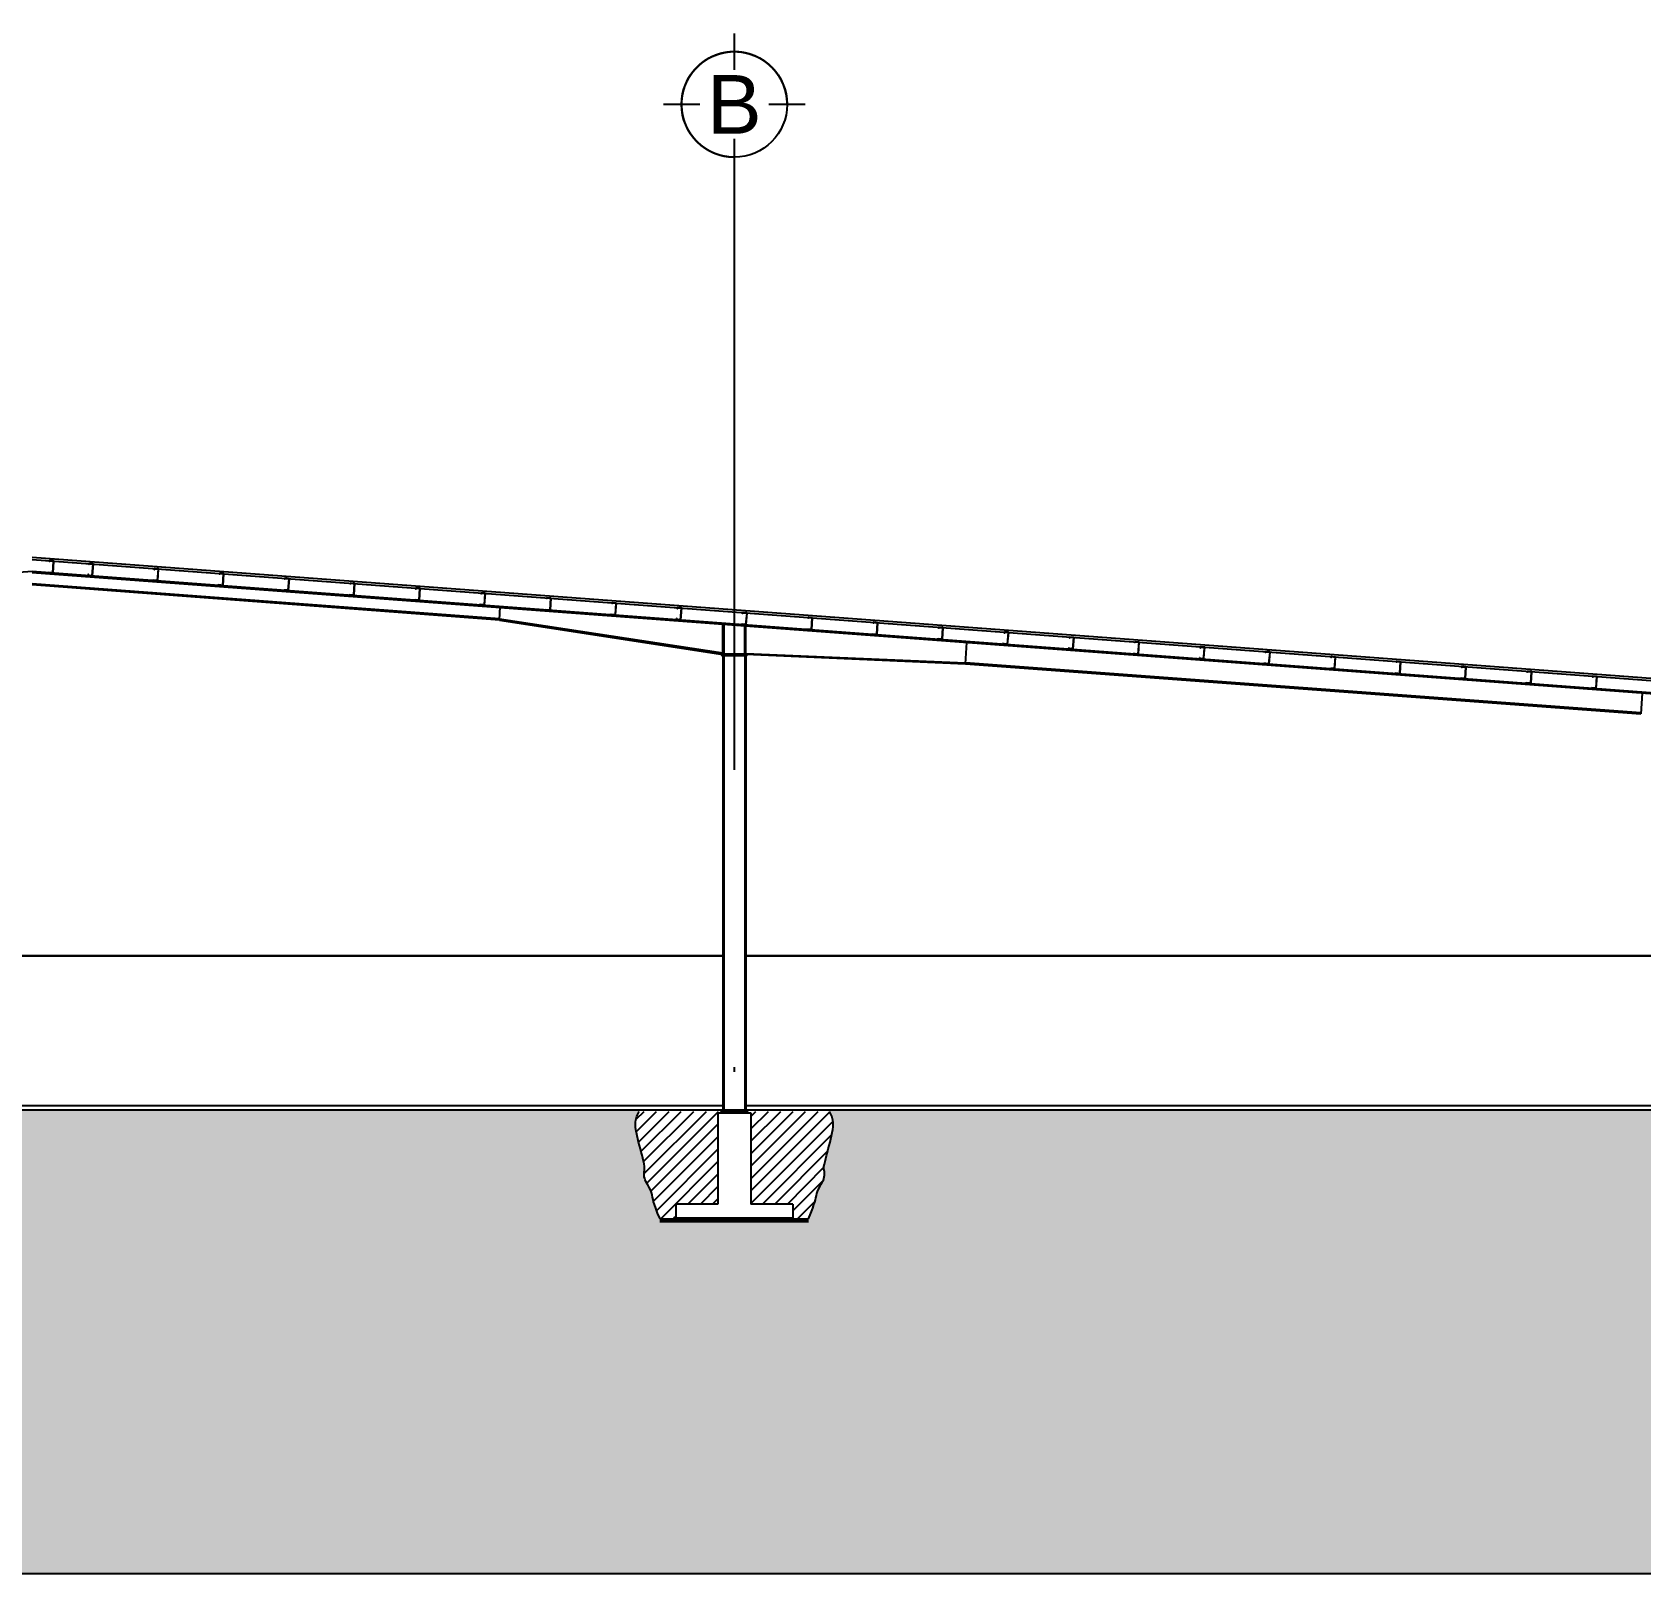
# Model space of a CAD drawing. Header units: metres. Extents: x 851 to 1039, y 791 to 824.
# Drawn here: x 899.86 to 934.24, y 790.97 to 823.91 of the extents above; entities that cross this region are included whole.
import ezdxf
from ezdxf.enums import TextEntityAlignment as Align

# ---------------------------------------------------------------- set-up
doc = ezdxf.new("R2010")
doc.units = ezdxf.units.M
doc.linetypes.add('DASHDOT', pattern=[25.4, 12.7, -6.35, 0, -6.35])
for name, color, linetype in [('1- 09', 2, 'Continuous'), ('1- 1', 1, 'Continuous'), ('1- 2', 223, 'Continuous'), ('ejes', 140, 'DASHDOT'), ('hatch', 9, 'Continuous'), ('MARCO', 254, 'Continuous')]:
    doc.layers.add(name, color=color, linetype=linetype)
doc.layers.add('2', color=223, linetype='Continuous', lineweight=5)
doc.layers.add('3', color=3, linetype='Continuous', lineweight=30)
doc.styles.add('ALA', font='arial.ttf')
doc.styles.get("Standard").update_dxf_attribs({"font": 'cour.ttf', "height": 0.08})

# ---------------------------------------------------------------- blocks, each defined once
blk = doc.blocks.new('ejeh')
at = {"layer": 'ejes', "const_width": 0.02}
for points in [[(0, 1.348), (0, 1)], [(-0.326, 0.674), (-0.674, 0.674)], [(0.326, 0.674), (0.674, 0.674)], [(0, 0), (0, 0.348)]]:
    blk.add_lwpolyline(points, dxfattribs=at)
blk.add_lwpolyline([(0, 0.174, -2.414214), (0.5, 0.674, 1)], format="xyb", dxfattribs=at)
at = {"layer": 'ejes'}
blk.add_circle((0, 0.674), 0.5, dxfattribs=at)
blk.add_attdef('X', text='', height=0.556, dxfattribs=at).set_placement((0, 0.674), align=Align.MIDDLE_CENTER)

msp = doc.modelspace()

# ---------------------------------------------------------------- hatches: boundary and pattern name
h = msp.add_hatch()
h.set_pattern_fill('AR-CONC', color=32, scale=0.005, angle=45)
edge = h.paths.add_edge_path()
edge.add_spline(control_points=[(916.898, 800.851), (916.898, 800.851), (916.946, 800.748), (916.946, 800.748), (916.946, 800.748), (916.97, 800.661), (916.97, 800.661)], knot_values=[10.00002, 10.00002, 10.00002, 10.00002, 11.00002, 11.00002, 11.00002, 12, 12, 12, 12], degree=3, periodic=0)
edge.add_line((916.988, 800.656), (916.97, 800.639))
edge.add_spline(control_points=[(916.97, 800.661), (916.986, 800.592), (916.973, 800.481), (916.948, 800.355)], knot_values=[9.647402, 9.647402, 9.647402, 9.647402, 10, 10, 10, 10], degree=3, periodic=0)
edge.add_spline(control_points=[(916.948, 800.355), (916.901, 800.124), (916.81, 799.842), (916.78, 799.674)], knot_values=[9, 9, 9, 9, 9.647402, 9.647402, 9.647402, 9.647402], degree=3, periodic=0)
edge.add_spline(control_points=[(916.78, 799.674), (916.78, 799.674), (916.78, 799.667), (916.78, 799.658)], knot_values=[8.647116, 8.647116, 8.647116, 8.647116, 9, 9, 9, 9], degree=3, periodic=0)
edge.add_spline(control_points=[(916.78, 799.619), (916.78, 799.619), (916.788, 799.595), (916.788, 799.595)], knot_values=[7.00001, 7.00001, 7.00001, 7.00001, 7.99999, 7.99999, 7.99999, 7.99999], degree=3, periodic=0)
edge.add_spline(control_points=[(916.788, 799.595), (916.8, 799.499), (916.791, 799.401), (916.733, 799.319)], knot_values=[6, 6, 6, 6, 7, 7, 7, 7], degree=3, periodic=0)
edge.add_line((916.786, 799.396), (916.749, 799.358))
edge.add_spline(control_points=[(916.788, 799.595), (916.8, 799.499), (916.791, 799.401), (916.733, 799.319)], knot_values=[6, 6, 6, 6, 7, 7, 7, 7], degree=3, periodic=0)
edge.add_spline(control_points=[(916.733, 799.319), (916.733, 799.319), (916.709, 799.279), (916.709, 799.279), (916.709, 799.279), (916.709, 799.279), (916.709, 799.279)], knot_values=[4.99999, 4.99999, 4.99999, 4.99999, 5.99999, 5.99999, 5.99999, 6, 6, 6, 6], degree=3, periodic=0)
edge.add_spline(control_points=[(916.709, 799.279), (916.709, 799.279), (916.693, 799.24), (916.693, 799.24)], knot_values=[4.00001, 4.00001, 4.00001, 4.00001, 4.99999, 4.99999, 4.99999, 4.99999], degree=3, periodic=0)
edge.add_spline(control_points=[(916.693, 799.24), (916.603, 799.096), (916.626, 799.007), (916.567, 798.86)], knot_values=[3, 3, 3, 3, 4, 4, 4, 4], degree=3, periodic=0)
edge.add_line((916.592, 798.933), (916.587, 798.928))
edge.add_spline(control_points=[(916.693, 799.24), (916.603, 799.096), (916.626, 799.007), (916.567, 798.86)], knot_values=[3, 3, 3, 3, 4, 4, 4, 4], degree=3, periodic=0)
edge.add_spline(control_points=[(916.543, 798.781), (916.543, 798.781), (916.503, 798.679), (916.503, 798.679)], knot_values=[1.00001, 1.00001, 1.00001, 1.00001, 1.99999, 1.99999, 1.99999, 1.99999], degree=3, periodic=0)
edge.add_spline(control_points=[(916.503, 798.679), (916.503, 798.679), (916.448, 798.552), (916.448, 798.552)], knot_values=[0.00001, 0.00001, 0.00001, 0.00001, 0.99999, 0.99999, 0.99999, 0.99999], degree=3, periodic=0)
edge.add_line((916.424, 798.497), (913.273, 798.497))
edge.add_line((913.273, 798.497), (913.273, 798.57))
edge.add_spline(control_points=[(913.225, 798.679), (913.225, 798.679), (913.281, 798.552), (913.281, 798.552)], knot_values=[0, 0, 0, 0, 0.99999, 0.99999, 0.99999, 0.99999], degree=3, periodic=0)
edge.add_spline(control_points=[(913.162, 798.86), (913.162, 798.86), (913.186, 798.781), (913.186, 798.781), (913.186, 798.781), (913.186, 798.781), (913.186, 798.781)], knot_values=[1.99999, 1.99999, 1.99999, 1.99999, 2.99999, 2.99999, 2.99999, 3, 3, 3, 3], degree=3, periodic=0)
edge.add_spline(control_points=[(913.162, 798.86), (913.107, 798.989), (913.125, 799.057), (913.087, 799.149)], knot_values=[3, 3, 3, 3, 3.769896, 3.769896, 3.769896, 3.769896], degree=3, periodic=0)
edge.add_spline(control_points=[(913.087, 799.149), (913.076, 799.176), (913.06, 799.206), (913.036, 799.24)], knot_values=[3.769896, 3.769896, 3.769896, 3.769896, 4, 4, 4, 4], degree=3, periodic=0)
edge.add_line((912.989, 799.312), (912.996, 799.319))
edge.add_spline(control_points=[(912.996, 799.319), (912.942, 799.409), (912.919, 799.494), (912.949, 799.595)], knot_values=[6.000083, 6.000083, 6.000083, 6.000083, 7, 7, 7, 7], degree=3, periodic=0)
edge.add_line((912.92, 799.503), (912.945, 799.528))
edge.add_spline(control_points=[(912.996, 799.319), (912.942, 799.409), (912.919, 799.494), (912.949, 799.595)], knot_values=[6.000083, 6.000083, 6.000083, 6.000083, 7, 7, 7, 7], degree=3, periodic=0)
edge.add_spline(control_points=[(912.949, 799.595), (912.949, 799.595), (912.949, 799.674), (912.949, 799.674)], knot_values=[7.00001, 7.00001, 7.00001, 7.00001, 8, 8, 8, 8], degree=3, periodic=0)
edge.add_spline(control_points=[(912.949, 799.674), (912.944, 799.706), (912.936, 799.741), (912.928, 799.779)], knot_values=[8, 8, 8, 8, 8.118448, 8.118448, 8.118448, 8.118448], degree=3, periodic=0)
edge.add_spline(control_points=[(912.928, 799.779), (912.912, 799.844), (912.893, 799.917), (912.873, 799.993)], knot_values=[8.118448, 8.118448, 8.118448, 8.118448, 8.322749, 8.322749, 8.322749, 8.322749], degree=3, periodic=0)
edge.add_spline(control_points=[(912.873, 799.993), (912.834, 800.136), (912.793, 800.289), (912.77, 800.419)], knot_values=[8.322749, 8.322749, 8.322749, 8.322749, 8.708973, 8.708973, 8.708973, 8.708973], degree=3, periodic=0)
edge.add_spline(control_points=[(912.759, 800.661), (912.746, 800.603), (912.752, 800.517), (912.77, 800.419)], knot_values=[8.708973, 8.708973, 8.708973, 8.708973, 9, 9, 9, 9], degree=3, periodic=0)
edge.add_spline(control_points=[(912.831, 800.851), (912.831, 800.851), (912.783, 800.748), (912.783, 800.748), (912.783, 800.748), (912.759, 800.661), (912.759, 800.661)], knot_values=[9.00002, 9.00002, 9.00002, 9.00002, 10.00002, 10.00002, 10.00002, 11, 11, 11, 11], degree=3, periodic=0)
edge.add_line((912.841, 800.875), (860.287, 800.875))
edge.add_line((860.287, 800.875), (860.287, 799.571))
edge.add_line((860.287, 799.571), (862.791, 799.571))
edge.add_line((862.791, 799.571), (862.791, 798.568))
edge.add_line((862.791, 798.568), (859.584, 798.568))
edge.add_line((859.584, 798.568), (859.584, 799.469))
edge.add_line((859.584, 799.469), (850.728, 799.469))
edge.add_line((850.728, 799.469), (850.728, 790.969))
edge.add_line((850.728, 790.969), (955.205, 790.969))
edge.add_line((955.205, 790.969), (955.205, 799.369))
edge.add_line((955.205, 799.369), (950.129, 799.369))
edge.add_line((950.129, 799.369), (950.129, 799.069))
edge.add_line((950.129, 799.069), (950.129, 798.769))
edge.add_line((950.129, 798.769), (950.129, 798.519))
edge.add_line((950.129, 798.519), (940.129, 798.519))
edge.add_line((940.129, 798.519), (940.129, 799.069))
edge.add_line((940.129, 799.069), (940.129, 799.469))
edge.add_line((940.129, 799.469), (940.129, 799.869))
edge.add_line((940.129, 799.869), (940.129, 800.875))
edge.add_line((940.129, 800.875), (939.426, 800.875))
edge.add_line((939.426, 800.875), (916.938, 800.875))
edge.add_line((916.938, 800.875), (916.903, 800.84))
edge = h.paths.add_edge_path(flags=16)
edge.add_spline(control_points=[(886.772, 799.595), (886.786, 799.453), (886.792, 799.455), (886.717, 799.319)], knot_values=[6, 6, 6, 6, 7, 7, 7, 7], degree=3, periodic=0)
edge.add_line((886.736, 799.362), (886.78, 799.406))
edge = h.paths.add_edge_path(flags=16)
edge.add_spline(control_points=[(883.21, 798.679), (883.21, 798.679), (883.265, 798.552), (883.265, 798.552)], knot_values=[0, 0, 0, 0, 0.99999, 0.99999, 0.99999, 0.99999], degree=3, periodic=0)
edge.add_line((883.265, 798.552), (883.257, 798.552))
edge.add_line((883.257, 798.552), (883.257, 798.537))
edge.add_line((883.257, 798.537), (883.265, 798.537))
edge.add_line((883.265, 798.537), (883.27, 798.541))
h.paths.add_polyline_path([(883.597, 798.568), (883.597, 798.608), (883.557, 798.568)], flags=17)
h.paths.add_polyline_path([(885.2, 800.819), (884.545, 800.819), (884.545, 800.819), (884.497, 800.774), (884.497, 798.868), (883.857, 798.868), (884.497, 799.508), (884.497, 800.835), (884.481, 800.819), (884.545, 800.819), (884.576, 800.851), (884.576, 800.875), (885.129, 800.875), (885.245, 800.785), (885.2, 800.74)], flags=16)

# ---------------------------------------------------------------- linework, layer by layer
at = {"color": 251, "true_color": 0x636466}
msp.add_line((1039.188, 790.969), (850.728, 790.969), dxfattribs=at)
at = {"layer": '1- 09', "lineweight": 25}
for points in [[(909.845, 811.372), (899.86, 812.123)], [(909.845, 811.349), (899.86, 812.099)], [(909.845, 811.349), (909.86, 811.641)], [(909.845, 811.372), (914.616, 810.646)], [(909.845, 811.349), (914.616, 810.614)], [(914.616, 810.622), (914.616, 811.285)], [(914.639, 810.622), (914.639, 811.285)], [(914.616, 810.622), (915.113, 810.622), (915.113, 811.246)], [(915.089, 810.622), (915.089, 811.246)], [(914.6, 810.622), (914.6, 810.59), (915.129, 810.59), (915.129, 810.622), (914.6, 810.622)], [(914.6, 810.59), (914.6, 810.59)], [(914.616, 810.59), (914.616, 800.875)], [(914.639, 810.59), (914.639, 800.875)], [(915.09, 810.59), (915.09, 800.875)], [(915.113, 810.638), (919.805, 810.432)], [(915.113, 810.622), (919.805, 810.416)], [(915.113, 810.59), (915.113, 800.875)], [(919.805, 810.416), (919.837, 810.867)], [(934.236, 809.366), (919.805, 810.432)], [(919.805, 810.416), (934.236, 809.342)], [(934.268, 809.785), (934.236, 809.342)]]:
    msp.add_lwpolyline(points, dxfattribs=at)
at = {"layer": '1- 1', "lineweight": 25}
for points in [[(899.861, 812.691), (939.592, 809.721)], [(899.86, 812.391), (939.955, 809.39)], [(899.86, 812.368), (939.955, 809.366)], [(899.861, 812.644), (939.592, 809.674), (939.592, 809.721)]]:
    msp.add_lwpolyline(points, dxfattribs=at)
at = {"layer": '1- 2', "lineweight": 25}
for points in [[(900.216, 812.383), (900.216, 812.367), (900.303, 812.36), (900.319, 812.604), (900.319, 812.612), (900.24, 812.62), (900.232, 812.62), (900.232, 812.604), (900.232, 812.612)], [(900.303, 812.36), (900.216, 812.367), (900.216, 812.383)], [(900.24, 812.612), (900.24, 812.62), (900.319, 812.612)], [(900.319, 812.604), (900.303, 812.36)], [(900.303, 812.367), (900.303, 812.375)], [(901.053, 812.32), (901.053, 812.304), (901.061, 812.304), (901.14, 812.296), (901.14, 812.304), (901.164, 812.549), (901.156, 812.549), (901.077, 812.557), (901.077, 812.549), (901.069, 812.541), (901.077, 812.541), (901.077, 812.549)], [(901.053, 812.304), (901.061, 812.32), (901.053, 812.32)], [(901.14, 812.296), (901.061, 812.304)], [(901.077, 812.557), (901.156, 812.549)], [(901.164, 812.549), (901.14, 812.304)], [(902.451, 812.217), (902.451, 812.202), (902.459, 812.202), (902.538, 812.194), (902.562, 812.439), (902.562, 812.446), (902.554, 812.446), (902.475, 812.454), (902.475, 812.446), (902.467, 812.446), (902.467, 812.431), (902.475, 812.431), (902.475, 812.446), (902.554, 812.446)], [(902.554, 812.439), (902.538, 812.194), (902.459, 812.202)], [(903.873, 812.344), (903.952, 812.336), (903.936, 812.091), (903.849, 812.099), (903.849, 812.115)], [(902.451, 812.202), (902.451, 812.217)], [(905.247, 811.996), (905.247, 812.004)], [(905.326, 811.988), (905.247, 811.988)], [(905.271, 812.241), (905.35, 812.233), (905.334, 811.988)], [(906.646, 811.901), (906.646, 811.886), (906.725, 811.878), (906.732, 811.878), (906.732, 811.886), (906.748, 812.13), (906.661, 812.138), (906.661, 812.123), (906.661, 812.13)], [(906.661, 812.138), (906.748, 812.13), (906.732, 811.886)], [(908.067, 812.028), (908.146, 812.028)], [(908.146, 812.02), (908.131, 811.775)], [(906.725, 811.878), (906.646, 811.886), (906.646, 811.901)], [(906.725, 811.886), (906.725, 811.894)], [(908.123, 811.775), (908.044, 811.783), (908.044, 811.799)], [(909.544, 811.917), (909.521, 811.672), (909.442, 811.68), (909.442, 811.696)], [(909.537, 811.917), (909.537, 811.925)], [(912.238, 811.483), (912.23, 811.467), (912.238, 811.467), (912.317, 811.459), (912.325, 811.467), (912.341, 811.712), (912.333, 811.712), (912.254, 811.72), (912.254, 811.704), (912.254, 811.712)], [(912.254, 811.72), (912.333, 811.712)], [(912.341, 811.712), (912.317, 811.467)], [(913.628, 811.38), (913.628, 811.364), (913.636, 811.364), (913.715, 811.356), (913.739, 811.601), (913.739, 811.609), (913.731, 811.609), (913.652, 811.617), (913.652, 811.609), (913.644, 811.593), (913.652, 811.593), (913.652, 811.609), (913.731, 811.609)], [(910.84, 811.578), (910.84, 811.585)], [(910.919, 811.562), (910.84, 811.57)], [(910.919, 811.57), (910.919, 811.578)], [(912.317, 811.459), (912.238, 811.467), (912.238, 811.483)], [(913.628, 811.364), (913.636, 811.38), (913.628, 811.38)], [(913.739, 811.601), (913.715, 811.356), (913.636, 811.364)], [(913.731, 811.601), (913.731, 811.609)], [(915.026, 811.277), (915.026, 811.254), (915.113, 811.254), (915.137, 811.499), (915.129, 811.499), (915.129, 811.506), (915.042, 811.506), (915.042, 811.491), (915.05, 811.506), (915.129, 811.499), (915.113, 811.254), (915.034, 811.262)], [(915.026, 811.262), (915.026, 811.277)], [(916.448, 811.404), (916.527, 811.396), (916.511, 811.151), (916.424, 811.151)], [(917.822, 811.064), (917.822, 811.048), (917.902, 811.04), (917.909, 811.04), (917.909, 811.048), (917.925, 811.293), (917.846, 811.301), (917.838, 811.301), (917.838, 811.285), (917.838, 811.293)], [(917.846, 811.293), (917.846, 811.301), (917.925, 811.293), (917.909, 811.048)], [(916.424, 811.159), (916.424, 811.167)], [(917.902, 811.04), (917.823, 811.048), (917.823, 811.064)], [(917.902, 811.048), (917.902, 811.056)], [(919.221, 810.961), (919.221, 810.946), (919.3, 810.938), (919.307, 810.938), (919.323, 811.183), (919.323, 811.191), (919.236, 811.198), (919.236, 811.175), (919.236, 811.191), (919.323, 811.191)], [(919.3, 810.938), (919.221, 810.946), (919.221, 810.961)], [(919.323, 811.183), (919.307, 810.938)], [(920.721, 811.08), (920.698, 810.835), (920.619, 810.843), (920.619, 810.859)], [(922.009, 810.748), (922.009, 810.732), (922.017, 810.732), (922.096, 810.724), (922.096, 810.732), (922.12, 810.977), (922.112, 810.977), (922.033, 810.985), (922.025, 810.969), (922.033, 810.969), (922.033, 810.985), (922.112, 810.977)], [(922.12, 810.977), (922.096, 810.732), (922.017, 810.732)], [(922.009, 810.74), (922.017, 810.748), (922.009, 810.748)], [(922.017, 810.74), (922.017, 810.748)], [(923.407, 810.646), (923.407, 810.63), (923.415, 810.63), (923.494, 810.622), (923.494, 810.63), (923.518, 810.875), (923.51, 810.875), (923.431, 810.882), (923.423, 810.875), (923.423, 810.867), (923.431, 810.875)], [(923.407, 810.63), (923.407, 810.646)], [(923.494, 810.622), (923.415, 810.63)], [(923.431, 810.882), (923.51, 810.875), (923.494, 810.63)], [(924.805, 810.543), (924.805, 810.527), (924.813, 810.527), (924.892, 810.519), (924.916, 810.764), (924.916, 810.772), (924.908, 810.772), (924.829, 810.78), (924.821, 810.772), (924.821, 810.756), (924.829, 810.756), (924.829, 810.772), (924.908, 810.772)], [(924.908, 810.764), (924.892, 810.519), (924.813, 810.527)], [(926.203, 810.44), (926.203, 810.416), (926.29, 810.416), (926.314, 810.661), (926.306, 810.661), (926.306, 810.669), (926.219, 810.669), (926.219, 810.653), (926.227, 810.669), (926.306, 810.661), (926.29, 810.416), (926.203, 810.424)], [(924.805, 810.527), (924.813, 810.543), (924.805, 810.543)], [(926.203, 810.424), (926.203, 810.44)], [(926.211, 810.424), (926.211, 810.432)], [(927.601, 810.33), (927.601, 810.314), (927.609, 810.314), (927.688, 810.306), (927.688, 810.314), (927.712, 810.559), (927.704, 810.559), (927.625, 810.567), (927.617, 810.567), (927.617, 810.551), (927.625, 810.567), (927.704, 810.559), (927.688, 810.314), (927.609, 810.314)], [(927.601, 810.322), (927.601, 810.33)], [(927.609, 810.322), (927.609, 810.33)], [(928.999, 810.227), (928.999, 810.211), (929.086, 810.203), (929.086, 810.211), (929.102, 810.456), (929.023, 810.464), (929.015, 810.464), (929.015, 810.448), (929.015, 810.456)], [(929.023, 810.456), (929.023, 810.464), (929.102, 810.456), (929.086, 810.211)], [(930.398, 810.124), (930.398, 810.108), (930.477, 810.1), (930.484, 810.1), (930.5, 810.345), (930.5, 810.353), (930.421, 810.361), (930.413, 810.361), (930.413, 810.337), (930.413, 810.353)], [(930.421, 810.353), (930.5, 810.353)], [(930.5, 810.345), (930.484, 810.1)], [(929.086, 810.203), (928.999, 810.211), (928.999, 810.227)], [(930.477, 810.1), (930.398, 810.108), (930.398, 810.124)], [(931.875, 809.998), (931.796, 810.006), (931.796, 810.022)], [(933.296, 810.14), (933.273, 809.895), (933.194, 809.895)], [(933.194, 809.903), (933.194, 809.911)], [(914.616, 800.969), (885.097, 800.969)], [(939.592, 800.969), (915.113, 800.969)], [(939.576, 800.875), (860.121, 800.875)]]:
    msp.add_lwpolyline(points, dxfattribs=at)
for points, knots in [([(903.849, 812.115), (903.849, 812.115), (903.849, 812.091), (903.849, 812.091), (903.849, 812.091), (903.936, 812.091), (903.936, 812.091), (903.936, 812.091), (903.952, 812.336), (903.952, 812.336), (903.952, 812.336), (903.952, 812.344), (903.952, 812.344), (903.952, 812.344), (903.865, 812.344), (903.865, 812.344), (903.865, 812.344), (903.865, 812.328), (903.865, 812.328), (903.865, 812.328), (903.865, 812.344), (903.865, 812.344)], [0, 0, 0, 0, 1, 1, 1, 2, 2, 2, 3, 3, 3, 4, 4, 4, 5, 5, 5, 6, 6, 6, 7, 7, 7, 7]), ([(905.247, 812.004), (905.247, 812.004), (905.247, 811.988), (905.247, 811.988), (905.247, 811.988), (905.326, 811.98), (905.326, 811.98), (905.326, 811.98), (905.334, 811.98), (905.334, 811.98), (905.334, 811.98), (905.334, 811.988), (905.334, 811.988), (905.334, 811.988), (905.35, 812.233), (905.35, 812.233), (905.35, 812.233), (905.271, 812.241), (905.271, 812.241), (905.271, 812.241), (905.263, 812.241), (905.263, 812.241), (905.263, 812.241), (905.263, 812.225), (905.263, 812.225), (905.263, 812.225), (905.263, 812.241), (905.263, 812.241)], [0, 0, 0, 0, 1, 1, 1, 2, 2, 2, 3, 3, 3, 4, 4, 4, 5, 5, 5, 6, 6, 6, 7, 7, 7, 8, 8, 8, 9, 9, 9, 9]), ([(908.044, 811.799), (908.044, 811.799), (908.044, 811.783), (908.044, 811.783), (908.044, 811.783), (908.123, 811.775), (908.123, 811.775), (908.123, 811.775), (908.131, 811.775), (908.131, 811.775), (908.131, 811.775), (908.146, 812.02), (908.146, 812.02), (908.146, 812.02), (908.146, 812.028), (908.146, 812.028), (908.146, 812.028), (908.067, 812.036), (908.067, 812.036), (908.067, 812.036), (908.06, 812.028), (908.06, 812.028), (908.06, 812.028), (908.06, 812.012), (908.06, 812.012), (908.06, 812.012), (908.06, 812.028), (908.06, 812.028)], [0, 0, 0, 0, 1, 1, 1, 2, 2, 2, 3, 3, 3, 4, 4, 4, 5, 5, 5, 6, 6, 6, 7, 7, 7, 8, 8, 8, 9, 9, 9, 9]), ([(909.442, 811.696), (909.442, 811.696), (909.434, 811.68), (909.434, 811.68), (909.434, 811.68), (909.442, 811.672), (909.442, 811.672), (909.442, 811.672), (909.529, 811.672), (909.529, 811.672), (909.529, 811.672), (909.544, 811.917), (909.544, 811.917), (909.544, 811.917), (909.544, 811.925), (909.544, 811.925), (909.544, 811.925), (909.458, 811.925), (909.458, 811.925), (909.458, 811.925), (909.458, 811.909), (909.458, 811.909), (909.458, 811.909), (909.458, 811.925), (909.458, 811.925), (909.458, 811.925), (909.544, 811.917), (909.544, 811.917)], [0, 0, 0, 0, 1, 1, 1, 2, 2, 2, 3, 3, 3, 4, 4, 4, 5, 5, 5, 6, 6, 6, 7, 7, 7, 8, 8, 8, 9, 9, 9, 9]), ([(910.84, 811.585), (910.84, 811.585), (910.84, 811.57), (910.84, 811.57), (910.84, 811.57), (910.919, 811.562), (910.919, 811.562), (910.919, 811.562), (910.927, 811.562), (910.927, 811.562), (910.927, 811.562), (910.927, 811.57), (910.927, 811.57), (910.927, 811.57), (910.943, 811.815), (910.943, 811.815), (910.943, 811.815), (910.856, 811.822), (910.856, 811.822), (910.856, 811.822), (910.856, 811.807), (910.856, 811.807), (910.856, 811.807), (910.856, 811.822), (910.856, 811.822), (910.856, 811.822), (910.943, 811.815), (910.943, 811.815), (910.943, 811.815), (910.927, 811.57), (910.927, 811.57)], [0, 0, 0, 0, 1, 1, 1, 2, 2, 2, 3, 3, 3, 4, 4, 4, 5, 5, 5, 6, 6, 6, 7, 7, 7, 8, 8, 8, 9, 9, 9, 10, 10, 10, 10]), ([(916.424, 811.167), (916.424, 811.167), (916.424, 811.151), (916.424, 811.151), (916.424, 811.151), (916.511, 811.143), (916.511, 811.143), (916.511, 811.143), (916.511, 811.151), (916.511, 811.151), (916.511, 811.151), (916.527, 811.396), (916.527, 811.396), (916.527, 811.396), (916.448, 811.404), (916.448, 811.404), (916.448, 811.404), (916.44, 811.404), (916.44, 811.404), (916.44, 811.404), (916.44, 811.388), (916.44, 811.388), (916.44, 811.388), (916.44, 811.404), (916.44, 811.404)], [0, 0, 0, 0, 1, 1, 1, 2, 2, 2, 3, 3, 3, 4, 4, 4, 5, 5, 5, 6, 6, 6, 7, 7, 7, 8, 8, 8, 8]), ([(920.619, 810.859), (920.619, 810.859), (920.611, 810.843), (920.611, 810.843), (920.611, 810.843), (920.619, 810.835), (920.619, 810.835), (920.619, 810.835), (920.706, 810.835), (920.706, 810.835), (920.706, 810.835), (920.721, 811.08), (920.721, 811.08), (920.721, 811.08), (920.714, 811.088), (920.714, 811.088), (920.714, 811.088), (920.635, 811.088), (920.635, 811.088), (920.635, 811.088), (920.635, 811.072), (920.635, 811.072), (920.635, 811.072), (920.635, 811.088), (920.635, 811.088), (920.635, 811.088), (920.714, 811.08), (920.714, 811.08)], [0, 0, 0, 0, 1, 1, 1, 2, 2, 2, 3, 3, 3, 4, 4, 4, 5, 5, 5, 6, 6, 6, 7, 7, 7, 8, 8, 8, 9, 9, 9, 9]), ([(931.796, 810.022), (931.796, 810.022), (931.796, 809.998), (931.796, 809.998), (931.796, 809.998), (931.883, 809.998), (931.883, 809.998), (931.883, 809.998), (931.898, 810.243), (931.898, 810.243), (931.898, 810.243), (931.898, 810.251), (931.898, 810.251), (931.898, 810.251), (931.811, 810.251), (931.811, 810.251), (931.811, 810.251), (931.811, 810.235), (931.811, 810.235), (931.811, 810.235), (931.811, 810.251), (931.811, 810.251), (931.811, 810.251), (931.898, 810.243), (931.898, 810.243), (931.898, 810.243), (931.883, 809.998), (931.883, 809.998)], [0, 0, 0, 0, 1, 1, 1, 2, 2, 2, 3, 3, 3, 4, 4, 4, 5, 5, 5, 6, 6, 6, 7, 7, 7, 8, 8, 8, 9, 9, 9, 9]), ([(933.194, 809.911), (933.194, 809.911), (933.186, 809.903), (933.186, 809.903), (933.186, 809.903), (933.194, 809.895), (933.194, 809.895), (933.194, 809.895), (933.273, 809.887), (933.273, 809.887), (933.273, 809.887), (933.281, 809.895), (933.281, 809.895), (933.281, 809.895), (933.296, 810.14), (933.296, 810.14), (933.296, 810.14), (933.289, 810.14), (933.289, 810.14), (933.289, 810.14), (933.21, 810.148), (933.21, 810.148), (933.21, 810.148), (933.21, 810.132), (933.21, 810.132), (933.21, 810.132), (933.21, 810.148), (933.21, 810.148), (933.21, 810.148), (933.289, 810.14), (933.289, 810.14)], [0, 0, 0, 0, 1, 1, 1, 2, 2, 2, 3, 3, 3, 4, 4, 4, 5, 5, 5, 6, 6, 6, 7, 7, 7, 8, 8, 8, 9, 9, 9, 10, 10, 10, 10])]:
    msp.add_open_spline(points, degree=3, knots=knots, dxfattribs=at)
at = {"layer": '2', "lineweight": 25}
for points in [[(914.592, 800.851), (914.56, 800.819)], [(914.592, 800.851), (914.592, 800.875), (915.137, 800.875), (915.137, 800.851), (914.592, 800.851)], [(914.592, 800.875), (914.592, 800.875)], [(915.137, 800.851), (915.169, 800.819)], [(913.273, 798.552), (916.448, 798.552)], [(913.273, 798.537), (916.448, 798.537)], [(913.273, 798.513), (916.448, 798.513)], [(913.273, 798.497), (916.448, 798.497)]]:
    msp.add_lwpolyline(points, dxfattribs=at)
at = {"layer": '3', "lineweight": 25}
for points in [[(914.513, 800.819), (914.513, 798.868)], [(914.513, 800.819), (915.216, 800.819)], [(915.216, 800.819), (915.216, 798.868)], [(913.613, 798.868), (913.613, 798.568)], [(916.116, 798.868), (916.116, 798.568), (913.613, 798.568)], [(914.513, 798.868), (913.613, 798.868)], [(916.116, 798.868), (915.216, 798.868)]]:
    msp.add_lwpolyline(points, dxfattribs=at)
at = {"layer": 'ejes'}
msp.add_line((914.865, 820.848), (914.865, 800.976), dxfattribs=at)
at = {"layer": 'hatch', "lineweight": 25}
for points in [[(885.097, 804.176), (885.097, 811.285), (899.86, 812.391), (914.639, 811.285), (914.639, 804.176), (885.097, 804.176)], [(915.113, 804.176), (915.113, 811.246), (939.955, 809.39), (939.955, 804.176), (915.113, 804.176)], [(914.616, 804.176), (914.616, 800.969), (885.097, 800.969), (885.097, 804.176), (914.616, 804.176)], [(885.097, 804.176), (914.616, 804.176)], [(940.05, 804.176), (940.05, 800.969), (915.113, 800.969), (915.113, 804.176), (940.05, 804.176)], [(915.113, 804.176), (939.955, 804.176)], [(912.759, 800.409), (913.202, 800.851)], [(912.767, 800.685), (912.941, 800.851)], [(912.823, 800.203), (913.47, 800.851)], [(912.87, 799.99), (913.731, 800.851)], [(912.925, 799.777), (914, 800.851)], [(912.941, 799.524), (914.268, 800.851)], [(912.996, 799.319), (914.529, 800.851)], [(915.216, 800.74), (915.327, 800.851)], [(915.216, 800.48), (915.595, 800.851)], [(915.216, 800.211), (915.856, 800.851)], [(915.216, 799.943), (916.124, 800.851)], [(915.216, 799.682), (916.385, 800.851)], [(915.216, 799.413), (916.654, 800.851)], [(915.216, 799.153), (916.906, 800.843)], [(915.216, 798.884), (916.97, 800.638)], [(913.083, 799.145), (914.513, 800.574)], [(913.139, 798.931), (914.513, 800.306)], [(915.469, 798.868), (916.954, 800.361)], [(913.21, 798.734), (914.513, 800.045)], [(915.729, 798.868), (916.859, 799.998)], [(913.312, 798.568), (914.513, 799.777)], [(915.998, 798.868), (916.78, 799.658)], [(913.873, 798.868), (914.513, 799.508)], [(914.142, 798.868), (914.513, 799.247)], [(916.116, 798.726), (916.756, 799.366)], [(914.402, 798.868), (914.513, 798.979)], [(916.227, 798.568), (916.59, 798.931)], [(913.573, 798.568), (913.612, 798.608)]]:
    msp.add_lwpolyline(points, dxfattribs=at)
for points, knots in [([(913.281, 798.552), (913.281, 798.552), (913.225, 798.679), (913.225, 798.679), (913.225, 798.679), (913.186, 798.781), (913.186, 798.781), (913.186, 798.781), (913.162, 798.86), (913.162, 798.86), (913.091, 799.028), (913.142, 799.093), (913.036, 799.24), (913.036, 799.24), (913.02, 799.279), (913.02, 799.279), (913.02, 799.279), (912.996, 799.319), (912.996, 799.319), (912.942, 799.409), (912.919, 799.494), (912.949, 799.595), (912.949, 799.595), (912.949, 799.674), (912.949, 799.674), (912.904, 799.943), (912.713, 800.46), (912.759, 800.661), (912.759, 800.661), (912.783, 800.748), (912.783, 800.748), (912.783, 800.748), (912.831, 800.851), (912.831, 800.851)], [0, 0, 0, 0, 1, 1, 1, 2, 2, 2, 3, 3, 3, 4, 4, 4, 5, 5, 5, 6, 6, 6, 7, 7, 7, 8, 8, 8, 9, 9, 9, 10, 10, 10, 11, 11, 11, 11]), ([(916.448, 798.552), (916.448, 798.552), (916.503, 798.679), (916.503, 798.679), (916.503, 798.679), (916.543, 798.781), (916.543, 798.781), (916.543, 798.781), (916.567, 798.86), (916.567, 798.86), (916.626, 799.007), (916.603, 799.096), (916.693, 799.24), (916.693, 799.24), (916.709, 799.279), (916.709, 799.279), (916.709, 799.279), (916.733, 799.319), (916.733, 799.319), (916.791, 799.401), (916.8, 799.499), (916.788, 799.595), (916.788, 799.595), (916.78, 799.619), (916.78, 799.619), (916.78, 799.619), (916.78, 799.674), (916.78, 799.674), (916.827, 799.933), (917.017, 800.465), (916.97, 800.661), (916.97, 800.661), (916.946, 800.748), (916.946, 800.748), (916.946, 800.748), (916.898, 800.851), (916.898, 800.851)], [0, 0, 0, 0, 1, 1, 1, 2, 2, 2, 3, 3, 3, 4, 4, 4, 5, 5, 5, 6, 6, 6, 7, 7, 7, 8, 8, 8, 9, 9, 9, 10, 10, 10, 11, 11, 11, 12, 12, 12, 12])]:
    msp.add_open_spline(points, degree=3, knots=knots, dxfattribs=at)

# ---------------------------------------------------------------- block references
at = {"layer": 'MARCO'}
ref = msp.add_blockref('ejeh', (914.865, 820.848), dxfattribs=dict(at, xscale=2.254873559710263, yscale=2.254873559710263, zscale=2.254873559710263))
ref.add_attrib('X', 'B', dxfattribs={"layer": 'ejes', "height": 1.254, "style": 'ALA'}).set_placement((914.865, 822.368), align=Align.MIDDLE_CENTER)

doc.saveas('drawing.dxf')
